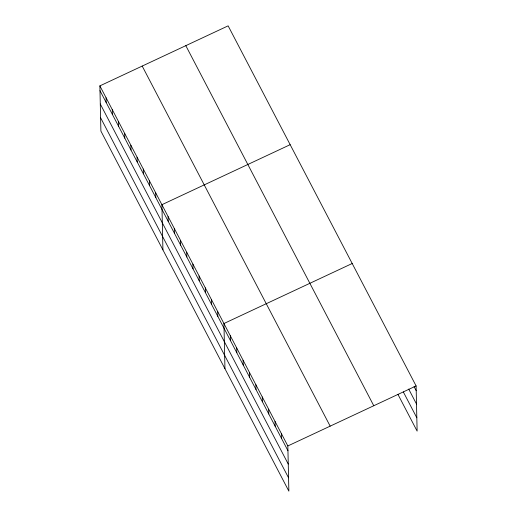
<?xml version="1.0" encoding="UTF-8"?>
<svg xmlns="http://www.w3.org/2000/svg" width="517" height="517" viewBox="0 0 517 517"><rect width="100%" height="100%" fill="white"/><g stroke="black" fill="none" stroke-linecap="round" stroke-linejoin="round"><path stroke-width="0.78" d="M99.878 85.88L287.84 445.951L288.867 491.15L100.899 131.072L99.878 85.88L228.133 25.85L416.101 385.928L417.122 431.12L397.954 394.393M290.166 144.676L161.905 204.7L162.926 249.898M352.193 263.502L223.932 323.526L224.96 368.724M287.84 445.951L416.101 385.928M414.078 386.619L416.204 390.697M408.701 389.075L416.508 404.042M403.331 391.938L416.825 417.781M185.81 45.658L373.772 405.735M142.201 66.066L330.163 426.144M99.981 90.649L287.95 450.727M100.285 103.988L288.247 464.066M100.595 117.734L288.564 477.811M281.448 433.711L281.558 438.481M275.057 421.465L275.167 426.241M268.666 409.225L268.775 414.001M262.274 396.978L262.384 401.754M255.883 384.738L255.993 389.514M249.491 372.498L249.601 377.268M243.106 360.252L243.21 365.028M236.715 348.012L236.818 352.788M230.323 335.766L230.433 340.541M217.728 311.641L217.838 316.417M211.524 299.763L211.634 304.532M205.32 287.879L205.43 292.654M199.123 275.994L199.226 280.77M192.919 264.116L193.028 268.885M186.715 252.231L186.824 257.007M180.511 240.347L180.62 245.123M174.307 228.469L174.416 233.238M168.109 216.584L168.212 221.36M155.701 192.822L155.811 197.591M149.497 180.937L149.607 185.713M143.293 169.053L143.403 173.828M137.089 157.174L137.199 161.944M130.891 145.29L130.995 150.066M124.687 133.405L124.797 138.181M118.483 121.527L118.593 126.297M112.279 109.643L112.389 114.419M106.075 97.758L106.185 102.534"/></g></svg>
